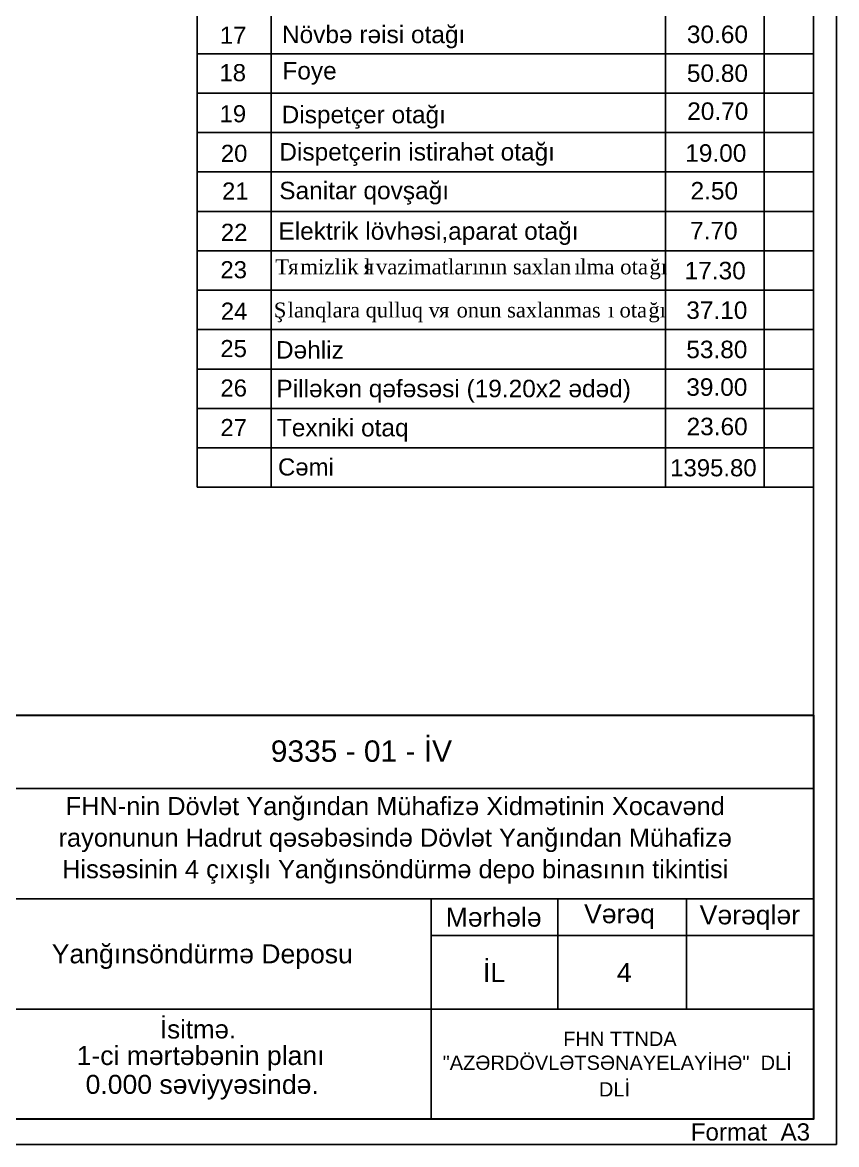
# Model space of a CAD drawing. Header units: millimetres. Extents: x 895788 to 1136524, y -21936 to 400945.
# Drawn here: x 972497 to 997128, y 128166 to 162130 of the extents above; entities that cross this region are included whole.
import ezdxf

# ---------------------------------------------------------------- set-up
doc = ezdxf.new("R2010")
doc.units = ezdxf.units.MM
for name, color, linetype, lineweight in [('0_Ном._пера__21', 7, 'Continuous', 30), ('0_Ном._пера__21_Ном._пера__7', 7, 'Continuous', 60), ('0_Ном._пера__41', 7, 'Continuous', 60), ('0_Ном._пера__7_Ном._пера__7', 7, 'Continuous', 60), ('невидимка_Ном._пера__148', 7, 'Continuous', 50), ('перегородка_Pen_No__7', 7, 'Continuous', 60), ('перегородка_Ном._пера__7_Ном._пера__7', 7, 'Continuous', 60), ('размер2_Ном._пера__148', 7, 'Continuous', 50)]:
    doc.layers.add(name, color=color, linetype=linetype, lineweight=lineweight)
doc.styles.add('GENERATED_STYLE_1', font='times.ttf')
doc.styles.add('Times New  Roman', font='times.ttf')
doc.styles.add('СГЕНЕРИР_СТИЛЬ_1', font='arial.ttf')
doc.styles.add('СГЕНЕРИР_СТИЛЬ_2', font='')
doc.styles.get('СГЕНЕРИР_СТИЛЬ_2').set_extended_font_data('Arial Unicode MS Кириллический')

msp = doc.modelspace()

# ---------------------------------------------------------------- linework, layer by layer
at = {"lineweight": 30}
msp.add_lwpolyline([(956683.41, 141161.295), (996427.923, 141161.295), (996427.923, 128933.813), (956683.41, 128933.813)], close=True, dxfattribs=at)
for points in [[(971134.071, 138938.117), (996427.923, 138938.117)], [(956683.41, 135603.349), (996427.923, 135603.349)], [(984867.395, 135603.349), (984867.395, 128933.813)], [(988700.16, 135603.349), (988700.16, 132268.581)], [(992588.535, 135603.349), (992588.535, 132268.581)], [(984867.395, 134491.76), (996427.923, 134491.76)], [(971134.071, 132268.581), (996427.923, 132268.581)], [(984867.395, 132268.581), (996427.923, 132268.581)]]:
    msp.add_lwpolyline(points)
at = {"layer": '0_Ном._пера__41', "linetype": 'Continuous', "lineweight": 25}
msp.add_line((912283.293, 128165.922), (997128.047, 128165.922), dxfattribs=at)
at = {"layer": 'невидимка_Ном._пера__148', "linetype": 'Continuous', "lineweight": 25}
for p, q in [((997128.047, 188163.284), (997128.047, 128165.922)), ((997128.047, 128165.922), (910763.928, 128165.922))]:
    msp.add_line(p, q, dxfattribs=at)
at = {"layer": 'размер2_Ном._пера__148', "linetype": 'Continuous', "lineweight": 25}
for p, q in [((996427.923, 187431.075), (996427.923, 128933.813)), ((977785.981, 162376.304), (977785.981, 161183.22)), ((980023.014, 162376.304), (980023.014, 161183.22)), ((980023.014, 161183.22), (980023.014, 162376.304)), ((991953.857, 162376.304), (991953.857, 161183.22)), ((991953.857, 161183.22), (991953.857, 162376.304)), ((994936.568, 162376.304), (994936.568, 161183.22)), ((994936.568, 161183.22), (994936.568, 162376.304)), ((996427.923, 161183.22), (996427.923, 162376.304)), ((980023.014, 161183.22), (977785.981, 161183.22)), ((977785.981, 161183.22), (977785.981, 159990.135)), ((977785.981, 161183.22), (980023.014, 161183.22)), ((991953.857, 161183.22), (980023.014, 161183.22)), ((980023.014, 161183.22), (980023.014, 159990.135)), ((980023.014, 159990.135), (980023.014, 161183.22)), ((980023.014, 161183.22), (991953.857, 161183.22)), ((994936.568, 161183.22), (991953.857, 161183.22)), ((991953.857, 161183.22), (991953.857, 159990.135)), ((991953.857, 159990.135), (991953.857, 161183.22)), ((991953.857, 161183.22), (994936.568, 161183.22)), ((996427.923, 161183.22), (994936.568, 161183.22)), ((994936.568, 161183.22), (994936.568, 159990.135)), ((994936.568, 159990.135), (994936.568, 161183.22)), ((994936.568, 161183.22), (996427.923, 161183.22)), ((996427.923, 159990.135), (996427.923, 161183.22)), ((980023.014, 159990.135), (977785.981, 159990.135)), ((977785.981, 159990.135), (977785.981, 158797.051)), ((977785.981, 159990.135), (980023.014, 159990.135)), ((991953.857, 159990.135), (980023.014, 159990.135)), ((980023.014, 159990.135), (980023.014, 158797.051)), ((980023.014, 158797.051), (980023.014, 159990.135)), ((980023.014, 159990.135), (991953.857, 159990.135)), ((994936.568, 159990.135), (991953.857, 159990.135)), ((991953.857, 159990.135), (991953.857, 158797.051)), ((991953.857, 158797.051), (991953.857, 159990.135)), ((991953.857, 159990.135), (994936.568, 159990.135)), ((996427.923, 159990.135), (994936.568, 159990.135)), ((994936.568, 159990.135), (994936.568, 158797.051)), ((994936.568, 158797.051), (994936.568, 159990.135)), ((994936.568, 159990.135), (996427.923, 159990.135)), ((996427.923, 158797.051), (996427.923, 159990.135)), ((980023.014, 158797.051), (977785.981, 158797.051)), ((977785.981, 158797.051), (977785.981, 157603.967)), ((977785.981, 158797.051), (980023.014, 158797.051)), ((991953.857, 158797.051), (980023.014, 158797.051)), ((980023.014, 158797.051), (980023.014, 157603.967)), ((980023.014, 157603.967), (980023.014, 158797.051)), ((980023.014, 158797.051), (991953.857, 158797.051)), ((994936.568, 158797.051), (991953.857, 158797.051)), ((991953.857, 158797.051), (991953.857, 157603.967)), ((991953.857, 157603.967), (991953.857, 158797.051)), ((991953.857, 158797.051), (994936.568, 158797.051)), ((996427.923, 158797.051), (994936.568, 158797.051)), ((994936.568, 158797.051), (994936.568, 157603.967)), ((994936.568, 157603.967), (994936.568, 158797.051)), ((994936.568, 158797.051), (996427.923, 158797.051)), ((996427.923, 157603.967), (996427.923, 158797.051)), ((980023.014, 157603.967), (977785.981, 157603.967)), ((977785.981, 157603.967), (977785.981, 156410.882)), ((977785.981, 157603.967), (980023.014, 157603.967)), ((991953.857, 157603.967), (980023.014, 157603.967)), ((980023.014, 157603.967), (980023.014, 156410.882)), ((980023.014, 156410.882), (980023.014, 157603.967)), ((980023.014, 157603.967), (991953.857, 157603.967)), ((994936.568, 157603.967), (991953.857, 157603.967)), ((991953.857, 157603.967), (991953.857, 156410.882)), ((991953.857, 156410.882), (991953.857, 157603.967)), ((991953.857, 157603.967), (994936.568, 157603.967)), ((996427.923, 157603.967), (994936.568, 157603.967)), ((994936.568, 157603.967), (994936.568, 156410.882)), ((994936.568, 156410.882), (994936.568, 157603.967)), ((994936.568, 157603.967), (996427.923, 157603.967)), ((996427.923, 156410.882), (996427.923, 157603.967)), ((980023.014, 156410.882), (977785.981, 156410.882)), ((977785.981, 156410.882), (977785.981, 155217.798)), ((977785.981, 156410.882), (980023.014, 156410.882)), ((991953.857, 156410.882), (980023.014, 156410.882)), ((980023.014, 156410.882), (980023.014, 155217.798)), ((980023.014, 155217.798), (980023.014, 156410.882)), ((980023.014, 156410.882), (991953.857, 156410.882)), ((994936.568, 156410.882), (991953.857, 156410.882)), ((991953.857, 156410.882), (991953.857, 155217.798)), ((991953.857, 155217.798), (991953.857, 156410.882)), ((991953.857, 156410.882), (994936.568, 156410.882)), ((996427.923, 156410.882), (994936.568, 156410.882)), ((994936.568, 156410.882), (994936.568, 155217.798)), ((994936.568, 155217.798), (994936.568, 156410.882)), ((994936.568, 156410.882), (996427.923, 156410.882)), ((996427.923, 155217.798), (996427.923, 156410.882)), ((980023.014, 155217.798), (977785.981, 155217.798)), ((977785.981, 155217.798), (977785.981, 154024.714)), ((977785.981, 155217.798), (980023.014, 155217.798)), ((991953.857, 155217.798), (980023.014, 155217.798)), ((980023.014, 155217.798), (980023.014, 154024.714)), ((980023.014, 154024.714), (980023.014, 155217.798)), ((980023.014, 155217.798), (991953.857, 155217.798)), ((994936.568, 155217.798), (991953.857, 155217.798)), ((991953.857, 155217.798), (991953.857, 154024.714)), ((991953.857, 154024.714), (991953.857, 155217.798)), ((991953.857, 155217.798), (994936.568, 155217.798)), ((996427.923, 155217.798), (994936.568, 155217.798)), ((994936.568, 155217.798), (994936.568, 154024.714)), ((994936.568, 154024.714), (994936.568, 155217.798)), ((994936.568, 155217.798), (996427.923, 155217.798)), ((996427.923, 154024.714), (996427.923, 155217.798)), ((980023.014, 154024.714), (977785.981, 154024.714)), ((977785.981, 154024.714), (977785.981, 152831.629)), ((977785.981, 154024.714), (980023.014, 154024.714)), ((991953.857, 154024.714), (980023.014, 154024.714)), ((980023.014, 154024.714), (980023.014, 152831.629)), ((980023.014, 152831.629), (980023.014, 154024.714)), ((980023.014, 154024.714), (991953.857, 154024.714)), ((994936.568, 154024.714), (991953.857, 154024.714)), ((991953.857, 154024.714), (991953.857, 152831.629)), ((991953.857, 152831.629), (991953.857, 154024.714)), ((991953.857, 154024.714), (994936.568, 154024.714)), ((996427.923, 154024.714), (994936.568, 154024.714)), ((994936.568, 154024.714), (994936.568, 152831.629)), ((994936.568, 152831.629), (994936.568, 154024.714)), ((994936.568, 154024.714), (996427.923, 154024.714)), ((996427.923, 152831.629), (996427.923, 154024.714)), ((980023.014, 152831.629), (977785.981, 152831.629)), ((977785.981, 152831.629), (977785.981, 151638.545)), ((977785.981, 152831.629), (980023.014, 152831.629)), ((991953.857, 152831.629), (980023.014, 152831.629)), ((980023.014, 152831.629), (980023.014, 151638.545)), ((980023.014, 151638.545), (980023.014, 152831.629)), ((980023.014, 152831.629), (991953.857, 152831.629)), ((994936.568, 152831.629), (991953.857, 152831.629)), ((991953.857, 152831.629), (991953.857, 151638.545)), ((991953.857, 151638.545), (991953.857, 152831.629)), ((991953.857, 152831.629), (994936.568, 152831.629)), ((996427.923, 152831.629), (994936.568, 152831.629)), ((994936.568, 152831.629), (994936.568, 151638.545)), ((994936.568, 151638.545), (994936.568, 152831.629)), ((994936.568, 152831.629), (996427.923, 152831.629)), ((996427.923, 151638.545), (996427.923, 152831.629)), ((980023.014, 151638.545), (977785.981, 151638.545)), ((977785.981, 151638.545), (977785.981, 150445.461)), ((977785.981, 151638.545), (980023.014, 151638.545)), ((991953.857, 151638.545), (980023.014, 151638.545)), ((980023.014, 151638.545), (980023.014, 150445.461)), ((980023.014, 150445.461), (980023.014, 151638.545)), ((980023.014, 151638.545), (991953.857, 151638.545)), ((994936.568, 151638.545), (991953.857, 151638.545)), ((991953.857, 151638.545), (991953.857, 150445.461)), ((991953.857, 150445.461), (991953.857, 151638.545)), ((991953.857, 151638.545), (994936.568, 151638.545)), ((996427.923, 151638.545), (994936.568, 151638.545)), ((994936.568, 151638.545), (994936.568, 150445.461)), ((994936.568, 150445.461), (994936.568, 151638.545)), ((994936.568, 151638.545), (996427.923, 151638.545)), ((996427.923, 150445.461), (996427.923, 151638.545)), ((980023.014, 150445.461), (977785.981, 150445.461)), ((977785.981, 150445.461), (977785.981, 149252.376)), ((977785.981, 150445.461), (980023.014, 150445.461)), ((991953.857, 150445.461), (980023.014, 150445.461)), ((980023.014, 150445.461), (980023.014, 149252.376)), ((980023.014, 149252.376), (980023.014, 150445.461)), ((980023.014, 150445.461), (991953.857, 150445.461)), ((994936.568, 150445.461), (991953.857, 150445.461)), ((991953.857, 150445.461), (991953.857, 149252.376)), ((991953.857, 149252.376), (991953.857, 150445.461)), ((991953.857, 150445.461), (994936.568, 150445.461)), ((994936.568, 149252.376), (994936.568, 150445.461)), ((994936.568, 150445.461), (996427.923, 150445.461)), ((996427.923, 150445.461), (994936.568, 150445.461)), ((994936.568, 150445.461), (994936.568, 149252.376)), ((996427.923, 149252.376), (996427.923, 150445.461)), ((977785.981, 149252.376), (980023.014, 149252.376)), ((980023.014, 149252.376), (977785.981, 149252.376)), ((977785.981, 149252.376), (977785.981, 148059.292)), ((980023.014, 149252.376), (991953.857, 149252.376)), ((991953.857, 149252.376), (980023.014, 149252.376)), ((980023.014, 149252.376), (980023.014, 148059.292)), ((980023.014, 148059.292), (980023.014, 149252.376)), ((991953.857, 149252.376), (994936.568, 149252.376)), ((994936.568, 149252.376), (991953.857, 149252.376)), ((991953.857, 149252.376), (991953.857, 148059.292)), ((991953.857, 148059.292), (991953.857, 149252.376)), ((996427.923, 149252.376), (994936.568, 149252.376)), ((994936.568, 149252.376), (994936.568, 148059.292)), ((994936.568, 149252.376), (996427.923, 149252.376)), ((994936.568, 148059.292), (994936.568, 149252.376)), ((996427.923, 148059.292), (996427.923, 149252.376)), ((977785.981, 148059.292), (980023.014, 148059.292)), ((980023.014, 148059.292), (991953.857, 148059.292)), ((991953.857, 148059.292), (994936.568, 148059.292)), ((994936.568, 148059.292), (996427.923, 148059.292)), ((996427.923, 128933.813), (914939.334, 128933.813))]:
    msp.add_line(p, q, dxfattribs=at)

# ---------------------------------------------------------------- texts
at = {"lineweight": 15, "char_height": 575.01939, "width": 15085.54736, "attachment_point": 8, "line_spacing_factor": 1.062674, "style": 'СГЕНЕРИР_СТИЛЬ_2'}
for s, insert in [('{\\fArial|b0|i0|c238|p34;Mərhələ}', (986754.105, 134751.443)), ('{\\fArial|b0|i0|c238|p34;Vərəq}', (990560.662, 134690.389)), ('{\\fArial|b0|i0|c238|p34;Vərəqlər}', (994504.829, 134656.267)), ('{\\fArial|b0|i0|c204|p38;Yan\\fArial|b0|i0|c0|p38;ğı\\fArial|b0|i0|c204|p38;nsöndürmə Deposu}', (977938.598, 133478.386)), ('{\\fArial|b0|i0|c238|p34;İ\\fArial|b0|i0|c0|p34;L}', (986767.014, 133086.047)), ('{\\fArial|b0|i0|c238|p34;4}', (990704.566, 133086.047)), ('\\A1;{\\fArial|b0|i0|c238|p34;1-ci mərtəbənin planı}', (977886.493, 130399.684)), ('\\A1;{\\fArial|b0|i0|c238|p34;0.000 səviyyəsində.}', (977935.807, 129527.086))]:
    msp.add_mtext(s, dxfattribs=dict(at, insert=insert))
at = {"lineweight": 30, "char_height": 433.41273, "width": 19854.81134, "attachment_point": 1, "style": 'Times New  Roman'}
for s, insert in [('\\pxqc;{\\fArial|b0|i0|c0|p34; FHN TTNDA \\P"AZƏRDÖVLƏTSƏNAYELAYİHƏ"  DLİ }', (980564.278, 131580.979)), ('\\pxqc;{\\fArial|b0|i0|c0|p34;  DLİ }', (980313.472, 130054.211))]:
    msp.add_mtext(s, dxfattribs=dict(at, insert=insert))
at = {"layer": '0_Ном._пера__21', "linetype": 'Continuous', "insert": (982626.949, 140069.933), "char_height": 648, "width": 9192.61246, "attachment_point": 5, "style": 'СГЕНЕРИР_СТИЛЬ_1'}
msp.add_mtext(' 9335{\\fArial|b0|i0|c238|p38; }- 01{\\fArial|b0|i0|c238|p38; }- {\\fArial|b0|i0|c238|p38;İV}', dxfattribs=at)
at = {"layer": '0_Ном._пера__21', "linetype": 'Continuous', "insert": (983775.756, 137372.38), "char_height": 550, "width": 20317.85924, "attachment_point": 5, "line_spacing_factor": 1.041182, "style": 'СГЕНЕРИР_СТИЛЬ_1'}
msp.add_mtext('\\A1;\\pxqc;{\\fArial|b0|i0|c204|p34;\\C7;FHN-nin Dövlət Yan\\fArial|b0|i0|c0|p34;ğı\\fArial|b0|i0|c204|p34;ndan Mühafizə Xidmətinin \\fArial|b0|i0|c238|p34;Xocavənd\\fArial|b0|i0|c204|p34; rayon\\fArial|b0|i0|c238|p34;unun Hadrut qəsəbəsində\\fArial|b0|i0|c204|p34; Dövlət Yan\\fArial|b0|i0|c0|p34;ğı\\fArial|b0|i0|c204|p34;ndan Mühafizə Hissəsinin 4 ç\\fArial|b0|i0|c0|p34;ı\\fArial|b0|i0|c204|p34;x\\fArial|b0|i0|c0|p34;ış\\fArial|b0|i0|c204|p34;l\\fArial|b0|i0|c0|p34;ı \\fArial|b0|i0|c204|p34;Yan\\fArial|b0|i0|c0|p34;ğı\\fArial|b0|i0|c204|p34;nsöndürmə depo binas\\fArial|b0|i0|c0|p34;ı\\fArial|b0|i0|c204|p34;n\\fArial|b0|i0|c0|p34;ı\\fArial|b0|i0|c204|p34;n tikintisi}', dxfattribs=at)
at = {"layer": '0_Ном._пера__21_Ном._пера__7', "linetype": 'Continuous', "lineweight": 0, "insert": (977810.719, 131652.167), "char_height": 559.44, "width": 28381.59064, "attachment_point": 5, "line_spacing_factor": 1.132501, "style": 'СГЕНЕРИР_СТИЛЬ_1'}
msp.add_mtext('{\\fArial|b0|i0|c238|p38;İsitmə.}', dxfattribs=at)
at = {"layer": '0_Ном._пера__7_Ном._пера__7', "lineweight": 50, "style": 'СГЕНЕРИР_СТИЛЬ_1'}
for s, height, p in [('1', 517.867, (978468.904, 161482.985)), ('7', 517.867, (978871.258, 161482.985)), ('1', 517.867, (978457.056, 160351.327)), ('8', 517.867, (978859.41, 160351.327)), ('9', 517.867, (978863.136, 159107.135)), ('1', 517.867, (978460.782, 159107.135)), ('20', 517.8673, (978498.577, 157908.148)), ('21', 517.8673, (978536.361, 156767.658)), ('22', 517.8673, (978500.344, 155517.564)), ('23', 517.8673, (978486.376, 154386.082)), ('24', 517.8673, (978498.754, 153131.395)), ('25', 517.8673, (978484.433, 151999.736)), ('26', 517.8673, (978486.552, 150806.652)), ('2', 517.867, (978486.376, 149609.152)), ('7', 517.867, (978888.73, 149609.152))]:
    msp.add_text(s, height=height, dxfattribs=at).set_placement(p)
at = {"layer": '0_Ном._пера__7_Ном._пера__7', "linetype": 'Continuous', "lineweight": 0, "insert": (992716.456, 128543.976), "char_height": 522.5472, "attachment_point": 4, "style": 'СГЕНЕРИР_СТИЛЬ_1'}
msp.add_mtext('Format{\\fArial|b0|i0|c238|p38;  }A3', dxfattribs=at)
at = {"layer": 'перегородка_Pen_No__7', "color": 7, "lineweight": 50, "style": 'GENERATED_STYLE_1'}
for s, height, p in [('T', 457.129, (980143.053, 154505.372)), ('mizlik l', 457.1293, (980903.198, 154505.372)), ('vazimatlar', 457.1293, (983188.77, 154505.372)), ('n saxlan', 457.1293, (986817.429, 154505.372)), ('lma ota', 457.1293, (989373.424, 154505.372)), ('ğı', 457.1293, (991467.612, 154505.372)), ('я', 457.129, (980533.141, 154505.372)), ('я', 457.129, (982818.713, 154505.372)), ('ı', 457.129, (986107.413, 154505.372)), ('n', 457.129, (986284.839, 154505.372)), ('ı', 457.129, (986640.003, 154505.372)), ('ı', 457.129, (989195.998, 154505.372)), ('Ş', 449.818, (980103.585, 153200.343)), ('lanqlara qulluq v', 449.81822, (980522.72, 153200.343)), (' onun saxlanmas', 449.81822, (985463.283, 153200.343)), ('ota', 449.8182, (990563.166, 153200.343)), ('ğı', 449.8182, (991436.722, 153200.343)), ('я', 449.818, (985099.145, 153200.343)), ('ı ', 449.8182, (990213.99, 153200.343))]:
    msp.add_text(s, height=height, dxfattribs=at).set_placement(p)
at = {"layer": 'перегородка_Ном._пера__7_Ном._пера__7', "lineweight": 50, "style": 'СГЕНЕРИР_СТИЛЬ_1'}
for s, height, p in [('Növbə rəisi otağı', 529.13871, (980349.251, 161503.493)), ('30', 529.1387, (992599.514, 161506.104)), ('6', 529.139, (993627.112, 161506.104)), ('0', 529.139, (994038.223, 161506.104)), ('.', 529.139, (993421.736, 161506.104)), ('Foye', 529.1387, (980361.663, 160405.334)), ('5', 529.139, (992599.876, 160329.556)), ('0.80', 529.1387, (993010.987, 160329.556)), ('Dispetçer otağı', 529.13871, (980338.907, 159077.757)), ('20.70', 529.1387, (992608.898, 159180.468)), ('Dispetçerin istirahət otağı', 529.13871, (980269.165, 157949.741)), ('1', 529.139, (992550.066, 157913.175)), ('9.00', 529.1387, (992961.177, 157913.175)), ('Sanitar qov', 529.13871, (980267.477, 156778.787)), ('ğı', 529.1387, (984787.535, 156778.787)), ('2', 529.139, (992710.134, 156771.697)), ('5', 529.139, (993326.62, 156771.697)), ('0', 529.139, (993737.732, 156771.697)), ('ş', 529.139, (984006.82, 156778.787)), ('a', 529.139, (984376.423, 156778.787)), ('.', 529.139, (993121.245, 156771.697)), ('Elektrik lövhəsi,aparat otağı', 529.13871, (980242.212, 155552.605)), ('7.70', 529.1387, (992696.78, 155562.995)), ('17', 529.1387, (992531.94, 154354.709)), ('3', 529.139, (993559.537, 154354.709)), ('0', 529.139, (993970.649, 154354.709)), ('.', 529.139, (993354.162, 154354.709)), ('37.10', 529.1387, (992581.389, 153156.365)), ('Dəhliz', 529.1387, (980166.938, 151955.048)), ('53', 529.1387, (992581.751, 151967.962)), ('8', 529.139, (993609.348, 151967.962)), ('0', 529.139, (994020.459, 151967.962)), ('.', 529.139, (993403.973, 151967.962)), ('Pilləkən qəfəsəsi (19.20x2 ədəd)', 529.13871, (980182.001, 150785.053)), ('39', 529.1387, (992581.39, 150829.265)), ('0', 529.139, (993608.988, 150829.265)), ('0', 529.139, (994020.099, 150829.265)), ('.', 529.139, (993403.613, 150829.265)), ('Texniki otaq', 529.13871, (980195.26, 149600.992)), ('23.60', 529.1387, (992590.775, 149636.181)), ('Cəmi', 517.8673, (980229.857, 148415.868)), ('139', 517.8673, (992094.464, 148392.261)), ('5', 517.867, (993301.525, 148392.261)), ('8', 517.867, (993904.879, 148392.261)), ('0', 517.867, (994307.233, 148392.261)), ('.', 517.867, (993703.879, 148392.261))]:
    msp.add_text(s, height=height, dxfattribs=at).set_placement(p)

doc.saveas('drawing.dxf')
